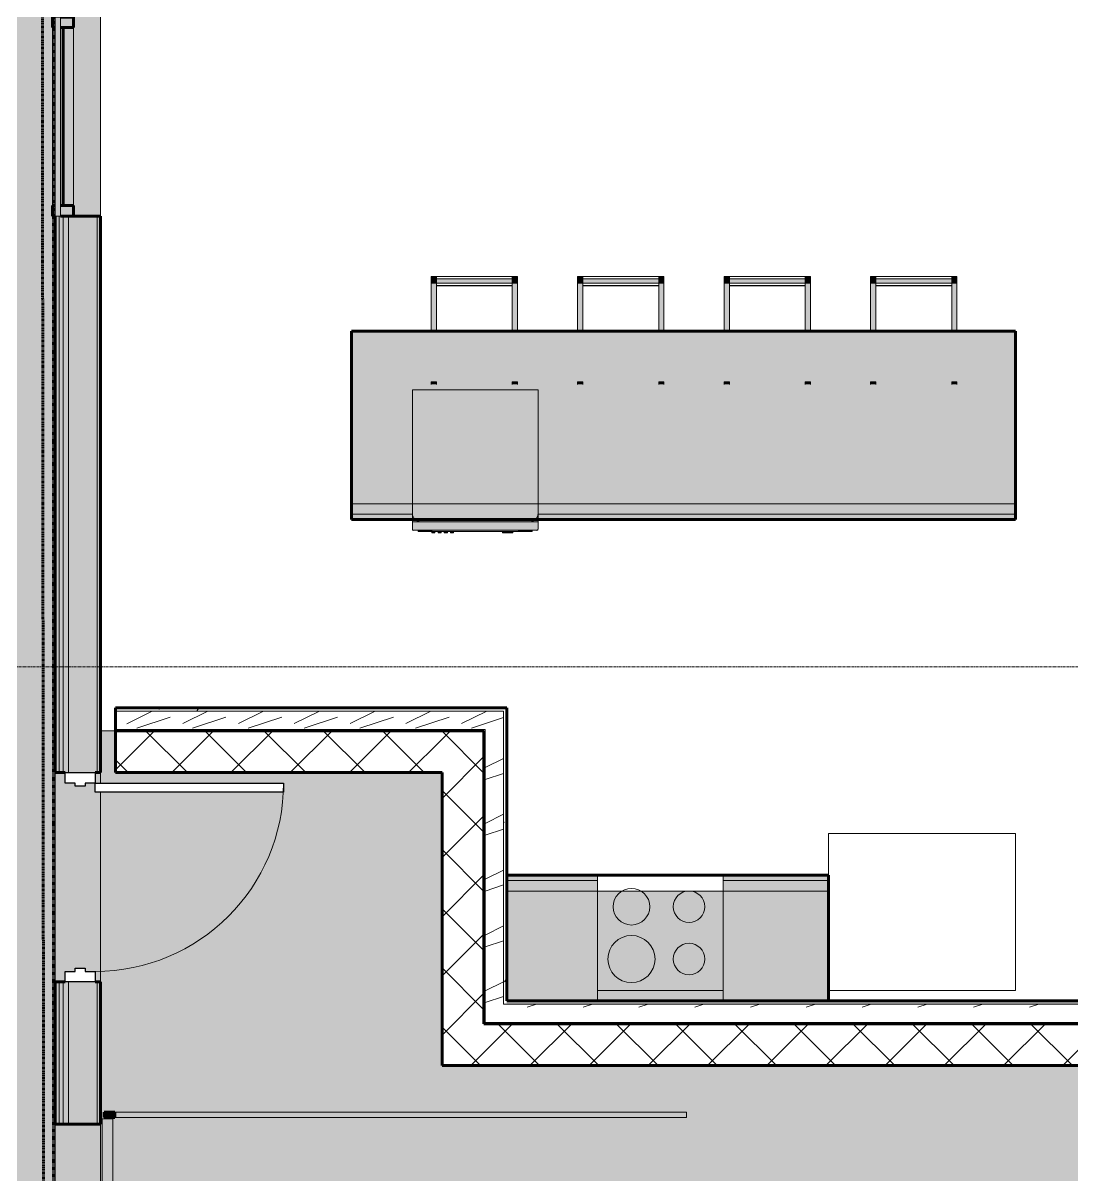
# Model space of a CAD drawing. Header units: inches. Extents: x -4061 to -1937, y 10959 to 12323.
# Drawn here: x -3837 to -3636.5, y 11750.1 to 11970.2 of the extents above; entities that cross this region are included whole.
import ezdxf

# ---------------------------------------------------------------- set-up
doc = ezdxf.new("R2010")
doc.units = ezdxf.units.IN
doc.header["$MEASUREMENT"] = 0
for name, pattern in [('Dash 1_16_', [0.125, 0.0625, -0.0625]), ('Double Dash 3_8_', [1, 0.375, -0.125, 0.125, -0.125, 0.125, -0.125]), ('Grid Line 1_2_', [0.875, 0.5, -0.125, 0.125, -0.125])]:
    doc.linetypes.add(name, pattern=pattern)
for name, color, linetype, lineweight in [('0-1', 7, 'Continuous', 5), ('0-2', 10, 'Continuous', 18), ('0-4', 7, 'Continuous', 9), ('0-5', 250, 'Double Dash 3_8_', 60), ('A-CLNG-PATT-1', 35, 'Continuous', 18), ('A-DOOR-1', 7, 'Continuous', 9), ('A-DOOR-2', 50, 'Continuous', 30), ('A-DOOR-3', 10, 'Continuous', 18), ('A-DOOR-5', 250, 'Continuous', 60), ('A-DOOR-6', 255, 'Continuous', 18), ('A-DOOR-FRAM-1', 50, 'Continuous', 30), ('A-FLOR-1', 253, 'Continuous', 18), ('A-FLOR-3', 10, 'Continuous', 18), ('A-GLAZ-1', 27, 'Continuous', 18), ('A-GLAZ-2', 10, 'Continuous', 18), ('A-GLAZ-4', 250, 'Continuous', 60), ('A-WALL', 113, 'Continuous', 18), ('A-WALL-1', 8, 'Continuous', 5), ('A-WALL-2', 250, 'Continuous', 60), ('A-WALL-3', 10, 'Continuous', 18), ('A-WALL-5', 243, 'Continuous', 18), ('A-WALL-8', 113, 'Continuous', 5), ('A-WALL-9', 113, 'Continuous', 60), ('A-WALL-PATT-2', 55, 'Continuous', 9), ('A-WALL-PATT-3', 53, 'Continuous', 9), ('A-WALL-PATT-4', 43, 'Continuous', 9), ('A-WALL-PATT-5', 252, 'Continuous', 9), ('A-WALL-PATT-6', 111, 'Continuous', 9), ('C-PROP-LINE-1', 250, 'Double Dash 3_8_', 60), ('C-PROP-LINE-2', 91, 'Dash 1_16_', 60), ('I-FURN-1', 71, 'Continuous', 9), ('I-FURN-2', 7, 'Continuous', 9), ('Q-CASE-1', 53, 'Continuous', 9), ('Q-CASE-2', 250, 'Continuous', 60), ('Q-CASE-3', 7, 'Continuous', 9), ('Q-SPCQ-1', 7, 'Continuous', 9), ('Q-SPCQ-2', 55, 'Continuous', 9), ('S-GRID-1', 1, 'Grid Line 1_2_', 9)]:
    doc.layers.add(name, color=color, linetype=linetype, lineweight=lineweight)
pattern_1 = [(0, (0, 0), (20.48, 5.12), [0.845, -14.515, 0.845, -14.515, -81.92]), (0, (0, 0), (20.48, 5.12), [-30.72, 0.845, -29.875, 0.845, -14.515, -35.84]), (0, (0, 0), (20.48, 5.12), [-76.8, 0.845, -9.395, 0.845, -24.755]), (120, (7.68, 2.56), (-14.67405, 15.1762003), [0.845, -14.515, 0.845, -14.515, -81.92]), (120, (7.68, 2.56), (-14.67405, 15.1762003), [-30.72, 0.845, -29.875, 0.845, -14.515, -35.84]), (120, (7.68, 2.56), (-14.67405, 15.1762003), [-76.8, 0.845, -9.395, 0.845, -24.755]), (240, (10.24, 12.8), (-5.80595, -20.2962003), [0.845, -14.515, 0.845, -14.515, -81.92]), (240, (10.24, 12.8), (-5.80595, -20.2962003), [-30.72, 0.845, -29.875, 0.845, -14.515, -35.84]), (240, (10.24, 12.8), (-5.80595, -20.2962003), [-76.8, 0.845, -9.395, 0.845, -24.755])]
pattern_2 = [(45, (0, 0), (-5.656854, 5.656854), []), (135, (0, 0), (-5.656854, -5.656854), [])]
pattern_3 = [(216.87, (4.265, 10.662), (31.9871619, 21.32545714), [5.331, -47.981]), (206.565, (10.662, 7.464), (-10.662476, -10.6620098), [11.921, -11.921]), (198.435, (10.662, 2.132), (-21.32449365, -10.6625869), [6.744, -26.974])]

# ---------------------------------------------------------------- blocks, each defined once
blk = doc.blocks.new('Refrigerator_-_Side-by-Side_6047 - 36_ X 30_-1372843-ENLARGED RCP - 1ST FLOOR PLAN - EAST')
at = {"layer": 'Q-SPCQ-1'}
for p, q in [((-17.88, 15.58), (17.87, 15.58)), ((-17.88, -14.42), (-17.88, 15.58)), ((17.87, 15.58), (17.87, -14.42)), ((17.87, -14.42), (-17.88, -14.42))]:
    blk.add_line(p, q, dxfattribs=at)
blk = doc.blocks.new('OD_CW_Base Cabinet - OD_CW_Base Cabinet-2128665-ENLARGED RCP - 1ST FLOOR PLAN - EAST')
at = {"layer": 'Q-CASE-1'}
blk.add_hatch(color=256, dxfattribs=at).paths.add_polyline_path([(35.85, 24), (0.74, 24), (0.74, 3), (62.23, 3), (62.23, 24)], flags=0)
h = blk.add_hatch(color=256, dxfattribs=at)
h.paths.add_polyline_path([(0.74, 3), (0.74, 1), (20.89, 1), (20.89, 3)], flags=0)
h.paths.add_polyline_path([(62.23, 3), (44.89, 3), (44.89, 1), (62.23, 1)], flags=0)
h = blk.add_hatch(color=256, dxfattribs=at)
h.paths.add_polyline_path([(0.74, 1), (0.74, 0), (20.89, 0), (20.89, 1)], flags=0)
h.paths.add_polyline_path([(44.89, 1), (44.89, 0), (62.23, 0), (62.23, 1)], flags=0)
at = {"layer": 'Q-CASE-2'}
for p, q in [((62.23, 24), (0.74, 24)), ((0.74, 24), (0.74, 0)), ((62.23, 0), (62.23, 24)), ((0.74, 0), (62.23, 0))]:
    blk.add_line(p, q, dxfattribs=at)
at = {"layer": 'Q-CASE-3'}
for p, q in [((0.74, 24), (0.74, 3)), ((0.74, 24), (62.23, 24)), ((62.23, 3), (62.23, 24)), ((0.74, 3), (62.23, 3)), ((62.23, 1), (62.23, 3)), ((0.74, 1), (20.89, 1)), ((0.74, 1), (20.89, 1)), ((0.74, 0), (20.89, 0)), ((44.89, 1), (62.23, 1)), ((44.89, 1), (62.23, 1)), ((44.89, 0), (62.23, 0)), ((62.23, 0), (62.23, 1))]:
    blk.add_line(p, q, dxfattribs=at)
blk = doc.blocks.new('Dishwasher_15404 - 34_ counter-1372825-ENLARGED RCP - 1ST FLOOR PLAN - EAST')
at = {"layer": 'Q-SPCQ-2'}
for points in [[(25.25, -1.57), (25.17, -1.1), (24.98, -0.71), (24.74, -0.42), (24.46, -0.21), (24.08, -0.05), (23.68, 0), (21.79, 0), (21.79, -24), (23.68, -24), (24.08, -23.95), (24.46, -23.79), (24.83, -23.48), (25.07, -23.15), (25.2, -22.77), (25.25, -22.43), (25.25, -2.6)], [(25, -0.74), (24.96, -0.67), (24.98, -0.71)], [(26.87, -23.8), (26.87, -0.15), (26.82, -0.06), (26.68, 0), (25.25, 0), (25.25, -24), (26.73, -23.98), (26.82, -23.94)], [(27.12, -2.61), (27.12, -1.09), (26.87, -1.09), (26.87, -2.61)], [(27.12, -2.61), (26.87, -2.63), (26.87, -3.81), (27.12, -3.81), (27.12, -2.78)], [(27.12, -20.19), (27.12, -3.81), (26.87, -3.81), (26.87, -20.19)], [(27.37, -5.81), (27.37, -4.82), (27.12, -4.82), (27.12, -5.81)], [(27.37, -6.06), (27.37, -5.81), (27.12, -5.81), (27.12, -6.79), (27.37, -6.79), (27.37, -6.3)], [(27.37, -16.15), (27.12, -16.15), (27.12, -16.74), (27.37, -16.74)], [(27.37, -17.33), (27.12, -17.33), (27.12, -17.92), (27.37, -17.92)], [(27.37, -19.1), (27.37, -18.51), (27.12, -18.51), (27.12, -19.1)], [(27.37, -20.28), (27.37, -19.69), (27.12, -19.69), (27.12, -20.28)], [(27.12, -21.39), (27.12, -20.19), (26.87, -20.19), (26.87, -21.39)], [(27.12, -22.91), (27.12, -21.39), (26.87, -21.39), (26.9, -22.91)]]:
    blk.add_hatch(color=256, dxfattribs=at).paths.add_polyline_path(points, flags=0)
h = blk.add_hatch(color=256, dxfattribs=at)
h.paths.add_polyline_path([(25.25, -23.21), (25.25, -22.43), (25.2, -22.83), (24.96, -23.34), (24.74, -23.58), (24.46, -23.79), (24.08, -23.95), (23.68, -24), (25.25, -24), (25.25, -23.24)], flags=0)
h.paths.add_polyline_path([(25.25, -1), (25.25, 0), (23.68, 0), (24.08, -0.05), (24.46, -0.21), (24.83, -0.52), (25.04, -0.79), (25.22, -1.25), (25.25, -1.31), (25.25, -1.17)], flags=0)
at = {"layer": 'Q-SPCQ-1'}
for p, q in [((0, -24), (0, 0)), ((0, 0), (23.68, 0)), ((23.68, 0), (25.25, 0)), ((25.25, 0), (26.68, 0)), ((25.25, 0), (25.25, -1.57)), ((25.25, -1.57), (25.25, -22.43)), ((26.87, -0.2), (26.87, -23.8)), ((27.12, -1.09), (26.87, -1.09)), ((27.12, -2.61), (27.12, -1.09)), ((27.12, -3.81), (27.12, -2.61)), ((27.12, -20.19), (27.12, -3.81)), ((27.37, -4.82), (27.12, -4.82)), ((27.37, -5.81), (27.37, -4.82)), ((27.37, -6.79), (27.37, -5.81)), ((27.12, -6.79), (27.37, -6.79)), ((27.37, -16.15), (27.12, -16.15)), ((27.37, -16.74), (27.12, -16.74)), ((27.37, -17.33), (27.12, -17.33)), ((27.37, -16.74), (27.37, -16.15)), ((27.37, -17.92), (27.37, -17.33)), ((27.37, -17.92), (27.12, -17.92)), ((27.37, -18.51), (27.12, -18.51)), ((27.37, -19.1), (27.12, -19.1)), ((27.37, -19.69), (27.12, -19.69)), ((27.37, -19.1), (27.37, -18.51)), ((27.37, -20.28), (27.37, -19.69)), ((27.12, -21.39), (27.12, -20.19)), ((27.37, -20.28), (27.12, -20.28)), ((27.12, -22.91), (27.12, -21.39)), ((23.68, -24), (0, -24)), ((25.25, -24), (23.68, -24)), ((25.25, -22.43), (25.25, -24)), ((26.68, -24), (25.25, -24)), ((27.12, -22.91), (26.87, -22.91))]:
    blk.add_line(p, q, dxfattribs=at)
for centre, radius, start, end in [((26.68, -0.2), 0.197, 0, 90), ((23.68, -1.57), 1.57, 0, 90), ((23.68, -1.57), 1.57, 32.077, 42.3359), ((23.68, -1.57), 1.57, 17.8182, 27.5266), ((23.68, -1.57), 1.57, 0, 13.6425), ((26.68, -0.2), 0.197, 15, 75), ((23.68, -22.43), 1.57, 270, 0), ((23.68, -22.43), 1.57, 317.6641, 327.923), ((23.68, -22.43), 1.57, 332.4734, 342.1818), ((23.68, -22.43), 1.57, 346.3575, 0), ((26.68, -23.8), 0.197, 270, 0)]:
    blk.add_arc(centre, radius, start, end, dxfattribs=at)
blk = doc.blocks.new('Bar_Stool_6722_1_ - Bar_Stool_6722_1_-1372833-ENLARGED RCP - 1ST FLOOR PLAN - EAST')
at = {"layer": 'I-FURN-1'}
for points in [[(1, -0.75), (1, 0), (0, 0), (0, -0.75)], [(15.5, -0.75), (16.5, -0.75), (16.5, 0), (15.5, 0), (15.5, -0.46)], [(1, -1.3), (1, -0.75), (0, -0.75), (0, -1.3)], [(1, -10.45), (1, -1.3), (0, -1.3), (0, -10.45)], [(1, -1.3), (15.5, -1.3), (15.5, -0.46), (1, -0.46), (1, -1.3)], [(15.5, -1.3), (16.5, -1.3), (16.5, -0.75), (15.5, -0.75), (15.5, -0.94)], [(16, -10.45), (16.5, -10.45), (16.5, -1.3), (15.5, -1.3), (15.5, -10.45)], [(1, -20.14), (1, -20.13), (0, -20.14)], [(1, -20.63), (1, -20.14), (0, -20.14), (0, -20.63)], [(16.5, -20.14), (16.5, -20.13), (15.5, -20.14)], [(16.5, -20.63), (16.5, -20.14), (15.5, -20.14), (15.5, -20.63)]]:
    blk.add_hatch(color=256, dxfattribs=at).paths.add_polyline_path(points, flags=0)
at = {"layer": 'I-FURN-2'}
for p, q in [((0, 0), (0, -0.75)), ((0, 0), (1, 0)), ((1, -0.75), (1, 0)), ((0, -0.75), (0, -1.3)), ((1, -0.75), (0, -0.75)), ((0, -1.3), (0, -10.45)), ((1, -1.3), (0, -1.3)), ((15.5, 0), (1, 0)), ((15.5, -0.46), (1, -0.46)), ((1, -1.3), (1, -0.75)), ((1, -1.3), (15.5, -1.3)), ((1, -10.45), (1, -1.3)), ((15.5, -1.73), (1, -1.73)), ((15.5, -1.83), (1, -1.83)), ((15.5, 0), (15.5, -0.75)), ((15.5, 0), (16.5, 0)), ((15.5, -0.75), (15.5, -1.3)), ((16.5, -0.75), (15.5, -0.75)), ((15.5, -1.3), (15.5, -10.45)), ((16.5, -1.3), (15.5, -1.3)), ((16.5, -0.75), (16.5, 0)), ((16.5, -1.3), (16.5, -0.75)), ((16.5, -10.45), (16.5, -1.3)), ((0, -20.14), (0, -20.63)), ((1, -20.14), (0, -20.14)), ((1, -20.63), (1, -20.14)), ((15.5, -20.14), (15.5, -20.63)), ((16.5, -20.14), (15.5, -20.14)), ((16.5, -20.63), (16.5, -20.14))]:
    blk.add_line(p, q, dxfattribs=at)
blk = doc.blocks.new('Bar_Stool_6722_1_ - Bar_Stool_6722_1_-V1-ENLARGED RCP - 1ST FLOOR PLAN - EAST')
at = {"layer": 'I-FURN-1'}
for points in [[(1, -0.75), (1, 0), (0, 0), (0, -0.75)], [(15.5, -0.75), (16.5, -0.75), (16.5, 0), (15.5, 0), (15.5, -0.46)], [(1, -1.3), (1, -0.75), (0, -0.75), (0, -1.3)], [(1, -10.45), (1, -1.3), (0, -1.3), (0, -10.45)], [(1, -1.3), (15.5, -1.3), (15.5, -0.46), (1, -0.46), (1, -1.3)], [(15.5, -1.3), (16.5, -1.3), (16.5, -0.75), (15.5, -0.75), (15.5, -0.94)], [(16, -10.45), (16.5, -10.45), (16.5, -1.3), (15.5, -1.3), (15.5, -10.45)], [(1, -20.63), (1, -20.14), (0, -20.14), (0, -20.63)], [(16.5, -20.14), (16.5, -20.13), (15.5, -20.14)], [(16.5, -20.63), (16.5, -20.14), (15.5, -20.14), (15.5, -20.63)]]:
    blk.add_hatch(color=256, dxfattribs=at).paths.add_polyline_path(points, flags=0)
at = {"layer": 'I-FURN-2'}
for p, q in [((0, 0), (0, -0.75)), ((0, 0), (1, 0)), ((1, -0.75), (1, 0)), ((0, -0.75), (0, -1.3)), ((1, -0.75), (0, -0.75)), ((0, -1.3), (0, -10.45)), ((1, -1.3), (0, -1.3)), ((15.5, 0), (1, 0)), ((15.5, -0.46), (1, -0.46)), ((1, -1.3), (1, -0.75)), ((1, -1.3), (15.5, -1.3)), ((1, -10.45), (1, -1.3)), ((15.5, -1.73), (1, -1.73)), ((15.5, -1.83), (1, -1.83)), ((15.5, 0), (15.5, -0.75)), ((15.5, 0), (16.5, 0)), ((15.5, -0.75), (15.5, -1.3)), ((16.5, -0.75), (15.5, -0.75)), ((15.5, -1.3), (15.5, -10.45)), ((16.5, -1.3), (15.5, -1.3)), ((16.5, -0.75), (16.5, 0)), ((16.5, -1.3), (16.5, -0.75)), ((16.5, -10.45), (16.5, -1.3)), ((0, -20.14), (0, -20.63)), ((1, -20.14), (0, -20.14)), ((1, -20.63), (1, -20.14)), ((15.5, -20.14), (15.5, -20.63)), ((16.5, -20.14), (15.5, -20.14)), ((16.5, -20.63), (16.5, -20.14))]:
    blk.add_line(p, q, dxfattribs=at)
blk = doc.blocks.new('OD_CW_Base Cabinet - OD_CW_Base Cabinet-2128287-ENLARGED RCP - 1ST FLOOR PLAN - EAST')
at = {"layer": 'Q-CASE-1'}
h = blk.add_hatch(color=256, dxfattribs=at)
h.paths.add_polyline_path([(0.74, 12), (0.74, 11), (92, 11), (92, 12), (10.29, 12)], flags=0)
h.paths.add_polyline_path([(117.59, 12), (116, 12), (116, 11), (127.64, 11), (127.64, 12)], flags=0)
h = blk.add_hatch(color=256, dxfattribs=at)
h.paths.add_polyline_path([(0.74, 11), (0.74, 9), (92, 9), (92, 11), (10.29, 11)], flags=0)
h.paths.add_polyline_path([(127.64, 11), (116, 11), (116, 9), (127.64, 9)], flags=0)
h = blk.add_hatch(color=256, dxfattribs=at)
h.paths.add_polyline_path([(10.29, 9), (0.74, 9), (0.74, -24), (127.64, -24), (127.64, 9), (71.6, 9)], flags=0)
h.paths.add_polyline_path([(11.92, -13.81), (12.92, -13.81), (12.92, -14.31), (11.92, -14.31)], flags=0)
h.paths.add_polyline_path([(27.42, -13.81), (28.42, -13.81), (28.42, -14.31), (27.42, -14.31)], flags=0)
h.paths.add_polyline_path([(39.92, -13.81), (40.92, -13.81), (40.92, -14.31), (39.92, -14.31)], flags=0)
h.paths.add_polyline_path([(55.42, -13.81), (56.42, -13.81), (56.42, -14.31), (55.42, -14.31)], flags=0)
h.paths.add_polyline_path([(67.92, -13.81), (68.92, -13.81), (68.92, -14.31), (67.92, -14.31)], flags=0)
h.paths.add_polyline_path([(83.42, -13.81), (84.42, -13.81), (84.42, -14.31), (83.42, -14.31)], flags=0)
h.paths.add_polyline_path([(95.92, -13.81), (96.92, -13.81), (96.92, -14.31), (95.92, -14.31)], flags=0)
h.paths.add_polyline_path([(111.42, -13.81), (112.42, -13.81), (112.42, -14.31), (111.42, -14.31)], flags=0)
at = {"layer": 'Q-CASE-2'}
for p, q in [((0.74, -24), (0.74, 12)), ((0.74, 12), (127.64, 12)), ((127.64, 12), (127.64, -24)), ((127.64, -24), (0.74, -24))]:
    blk.add_line(p, q, dxfattribs=at)
at = {"layer": 'Q-CASE-3'}
for p, q in [((0.74, 12), (0.74, 11)), ((92, 12), (0.74, 12)), ((127.64, 12), (116, 12)), ((127.64, 11), (127.64, 12)), ((92, 11), (0.74, 11)), ((0.74, 11), (0.74, 9)), ((92, 11), (0.74, 11)), ((0.74, 9), (0.74, -24)), ((127.64, 9), (0.74, 9)), ((127.64, 11), (116, 11)), ((127.64, 11), (116, 11)), ((127.64, 9), (127.64, 11)), ((127.64, -24), (127.64, 9)), ((127.64, -24), (0.74, -24))]:
    blk.add_line(p, q, dxfattribs=at)
blk = doc.blocks.new('Range - 24_ x 24_-1372826-ENLARGED RCP - 1ST FLOOR PLAN - EAST')
at = {"layer": 'Q-SPCQ-1'}
for p, q in [((0, 0), (24, 0)), ((0, -24), (0, 0)), ((24, 0), (24, -24)), ((0, -22), (24, -22)), ((24, -24), (0, -24))]:
    blk.add_line(p, q, dxfattribs=at)
for centre, radius, start, end in [((6.5, -6), 3.5, 360, 180), ((17.5, -6), 3, 360, 180), ((6.5, -6), 3.5, 180, 0), ((17.5, -6), 3, 180, 0), ((6.5, -16), 4.5, 360, 180), ((17.5, -16), 3, 360, 180), ((6.5, -16), 4.5, 180, 0), ((17.5, -16), 3, 180, 0)]:
    blk.add_arc(centre, radius, start, end, dxfattribs=at)
blk = doc.blocks.new('Bar_Stool_6722_1_ - Bar_Stool_6722_1_-V2-ENLARGED RCP - 1ST FLOOR PLAN - EAST')
at = {"layer": 'I-FURN-1'}
for points in [[(1, -0.75), (1, 0), (0, 0), (0, -0.75)], [(15.5, -0.75), (16.5, -0.75), (16.5, 0), (15.5, 0), (15.5, -0.46)], [(1, -1.3), (1, -0.75), (0, -0.75), (0, -1.3)], [(1, -10.45), (1, -1.3), (0, -1.3), (0, -10.45)], [(1, -1.3), (15.5, -1.3), (15.48, -0.46), (1, -0.46), (1, -1.3)], [(15.5, -1.3), (16.5, -1.3), (16.5, -0.75), (15.5, -0.75), (15.5, -0.94)], [(16, -10.45), (16.5, -10.45), (16.5, -1.3), (15.5, -1.3), (15.5, -10.45)], [(1, -20.63), (1, -20.14), (0, -20.14), (0, -20.63)], [(16.5, -20.14), (16.5, -20.13), (15.5, -20.14)], [(16.5, -20.63), (16.5, -20.14), (15.5, -20.14), (15.5, -20.63)]]:
    blk.add_hatch(color=256, dxfattribs=at).paths.add_polyline_path(points, flags=0)
at = {"layer": 'I-FURN-2'}
for p, q in [((0, 0), (0, -0.75)), ((0, 0), (1, 0)), ((1, -0.75), (1, 0)), ((0, -0.75), (0, -1.3)), ((1, -0.75), (0, -0.75)), ((0, -1.3), (0, -10.45)), ((1, -1.3), (0, -1.3)), ((15.48, 0), (1, 0)), ((15.5, -0.46), (1, -0.46)), ((1, -1.3), (1, -0.75)), ((1, -1.3), (15.5, -1.3)), ((1, -10.45), (1, -1.3)), ((15.48, -1.73), (1, -1.73)), ((15.48, -1.83), (1, -1.83)), ((15.5, 0), (15.5, -0.75)), ((15.5, 0), (16.5, 0)), ((15.5, -0.75), (15.5, -1.3)), ((16.5, -0.75), (15.5, -0.75)), ((15.5, -1.3), (15.5, -10.45)), ((16.5, -1.3), (15.5, -1.3)), ((16.5, -0.75), (16.5, 0)), ((16.5, -1.3), (16.5, -0.75)), ((16.5, -10.45), (16.5, -1.3)), ((0, -20.14), (0, -20.63)), ((1, -20.14), (0, -20.14)), ((1, -20.63), (1, -20.14)), ((15.5, -20.14), (15.5, -20.63)), ((16.5, -20.14), (15.5, -20.14)), ((16.5, -20.63), (16.5, -20.14))]:
    blk.add_line(p, q, dxfattribs=at)
blk = doc.blocks.new('Bar_Stool_6722_1_ - Bar_Stool_6722_1_-V3-ENLARGED RCP - 1ST FLOOR PLAN - EAST')
at = {"layer": 'I-FURN-1'}
for points in [[(1, -0.75), (1, 0), (0, 0), (0, -0.75)], [(15.5, -0.75), (16.5, -0.75), (16.5, 0), (15.5, 0), (15.5, -0.46)], [(1, -1.3), (1, -0.75), (0, -0.75), (0, -1.3)], [(1, -10.45), (1, -1.3), (0, -1.3), (0, -10.45)], [(15.5, -1.3), (15.5, -0.46), (1, -0.46), (1, -1.3)], [(16, -1.3), (16.5, -1.3), (16.5, -0.75), (15.5, -0.75), (15.5, -1.3)], [(15.5, -10.45), (16.5, -10.45), (16.5, -1.3), (15.5, -1.3), (15.5, -1.83)], [(1, -20.63), (1, -20.14), (0, -20.14), (0, -20.63)], [(16.5, -20.63), (16.5, -20.14), (15.5, -20.14), (15.5, -20.63)]]:
    blk.add_hatch(color=256, dxfattribs=at).paths.add_polyline_path(points, flags=0)
at = {"layer": 'I-FURN-2'}
for p, q in [((0, 0), (0, -0.75)), ((0, 0), (1, 0)), ((1, -0.75), (1, 0)), ((0, -0.75), (0, -1.3)), ((1, -0.75), (0, -0.75)), ((0, -1.3), (0, -10.45)), ((1, -1.3), (0, -1.3)), ((15.5, 0), (1, 0)), ((15.5, -0.46), (1, -0.46)), ((1, -1.3), (1, -0.75)), ((1, -1.3), (15.5, -1.3)), ((1, -10.45), (1, -1.3)), ((15.5, -1.73), (1, -1.73)), ((15.5, -1.83), (1, -1.83)), ((15.5, 0), (15.5, -0.75)), ((15.5, 0), (16.5, 0)), ((15.5, -0.75), (15.5, -1.3)), ((16.5, -0.75), (15.5, -0.75)), ((15.5, -1.3), (15.5, -10.45)), ((16.5, -1.3), (15.5, -1.3)), ((16.5, -0.75), (16.5, 0)), ((16.5, -1.3), (16.5, -0.75)), ((16.5, -10.45), (16.5, -1.3)), ((0, -20.14), (0, -20.63)), ((1, -20.14), (0, -20.14)), ((1, -20.63), (1, -20.14)), ((15.5, -20.14), (15.5, -20.63)), ((16.5, -20.14), (15.5, -20.14)), ((16.5, -20.63), (16.5, -20.14))]:
    blk.add_line(p, q, dxfattribs=at)
blk = doc.blocks.new('CTR - 1st Phase - Unit Layouts_rvt-1-ENLARGED RCP - 1ST FLOOR PLAN - EAST')
at = {"layer": '0-2'}
for name, p in [('Bar_Stool_6722_1_ - Bar_Stool_6722_1_-1372833-ENLARGED RCP - 1ST FLOOR PLAN - EAST', (-3758.99, 11921.81)), ('Bar_Stool_6722_1_ - Bar_Stool_6722_1_-V1-ENLARGED RCP - 1ST FLOOR PLAN - EAST', (-3730.99, 11921.81)), ('Bar_Stool_6722_1_ - Bar_Stool_6722_1_-V2-ENLARGED RCP - 1ST FLOOR PLAN - EAST', (-3702.99, 11921.81)), ('Bar_Stool_6722_1_ - Bar_Stool_6722_1_-V3-ENLARGED RCP - 1ST FLOOR PLAN - EAST', (-3674.99, 11921.81)), ('Refrigerator_-_Side-by-Side_6047 - 36_ X 30_-1372843-ENLARGED RCP - 1ST FLOOR PLAN - EAST', (-3665.17, 11799.79)), ('Range - 24_ x 24_-1372826-ENLARGED RCP - 1ST FLOOR PLAN - EAST', (-3727.2, 11807.36))]:
    blk.add_blockref(name, p, dxfattribs=at)
for name, p, rotation in [('OD_CW_Base Cabinet - OD_CW_Base Cabinet-2128287-ENLARGED RCP - 1ST FLOOR PLAN - EAST', (-3646.56, 11887.36), 180), ('Dishwasher_15404 - 34_ counter-1372825-ENLARGED RCP - 1ST FLOOR PLAN - EAST', (-3738.56, 11900.16), 270.0000000000028), ('OD_CW_Base Cabinet - OD_CW_Base Cabinet-2128665-ENLARGED RCP - 1ST FLOOR PLAN - EAST', (-3682.31, 11807.36), 180)]:
    blk.add_blockref(name, p, dxfattribs=dict(at, rotation=rotation))
blk = doc.blocks.new('Door-Sectional_Model3502_Comcl_Amarr - one-1908623-ENLARGED RCP - 1ST FLOOR PLAN - EAST')
at = {"layer": 'A-DOOR-3'}
blk.add_hatch(color=256, dxfattribs=at).paths.add_polyline_path([(-31, -6.75), (-31, -8.75), (163, -8.75), (163, -6.75), (-30.78, -6.75)], flags=0)
at = {"layer": 'A-DOOR-6'}
for points in [[(-32.28, -8.75), (-32.28, -9.14), (-31.28, -9.14), (-31.28, -7.14), (-32.28, -7.14)], [(163.28, -7.14), (163.28, -9.14), (164.28, -9.14), (164.28, -7.14)], [(-32.28, -9.14), (-32.28, -22.64), (-31.28, -22.64), (-31.28, -9.14)], [(163.28, -12.39), (163.28, -22.64), (164.28, -22.64), (164.28, -9.14), (163.28, -9.14), (163.28, -11.03)], [(-32.28, -49.11), (-32.28, -118.44), (-31.28, -118.44), (-31.28, -22.64), (-32.28, -22.64)], [(163.28, -110.43), (163.28, -118.44), (164.28, -118.44), (164.28, -22.64), (163.28, -22.64), (163.28, -82.67)]]:
    blk.add_hatch(color=256, dxfattribs=at).paths.add_polyline_path(points, flags=0)
at = {"layer": 'A-DOOR-3'}
for p, q in [((163, -6.75), (-31, -6.75)), ((-31, -6.75), (-31, -8.75)), ((-31, -8.75), (163, -8.75)), ((163, -6.75), (163, -8.75)), ((-32.28, -9.14), (-32.28, -22.64)), ((-31.28, -22.64), (-31.28, -9.14)), ((163.28, -9.14), (163.28, -22.64)), ((164.28, -22.64), (164.28, -9.14)), ((-32.28, -22.64), (-32.28, -118.44)), ((-31.28, -118.44), (-31.28, -22.64)), ((163.28, -22.64), (163.28, -118.44)), ((164.28, -118.44), (164.28, -22.64)), ((-32.28, -118.44), (-31.28, -118.44)), ((163.28, -118.44), (164.28, -118.44))]:
    blk.add_line(p, q, dxfattribs=at)
at = {"layer": 'A-DOOR-5'}
for p, q in [((-32.28, -9.14), (-32.28, -7.14)), ((-32.28, -7.14), (-31.28, -7.14)), ((-31.28, -7.14), (-31.28, -9.14)), ((163.28, -9.14), (163.28, -7.14)), ((163.28, -7.14), (164.28, -7.14)), ((164.28, -7.14), (164.28, -9.14)), ((-31.28, -9.14), (-32.28, -9.14)), ((164.28, -9.14), (163.28, -9.14))]:
    blk.add_line(p, q, dxfattribs=at)
blk = doc.blocks.new('_THE_ WINDOW _ DOOR - Window - 1st Floor-V50-ENLARGED RCP - 1ST FLOOR PLAN - EAST')
at = {"layer": 'A-GLAZ-1'}
h = blk.add_hatch(color=256, dxfattribs=at)
h.paths.add_polyline_path([(-19.0125, 4.8125), (-19.0125, 4.3125), (-17.0125, 4.3266), (-17.0125, 4.8125)], flags=0)
h.paths.add_polyline_path([(-19.0125, 3.3125), (-19.0125, 0.8125), (-17.0125, 0.8125), (-17.0125, 3.3125), (-17.7625, 3.3125)], flags=0)
h.paths.add_polyline_path([(17.0125, 0.8125), (19.0125, 0.8125), (19.0125, 3.3125), (17.0125, 3.3125), (17.0125, 1.8125)], flags=0)
h.paths.add_polyline_path([(17.0125, 4.8125), (17.0125, 4.3125), (19.0125, 4.3125), (19.0125, 4.8125)], flags=0)
h = blk.add_hatch(color=256, dxfattribs=at)
h.paths.add_polyline_path([(-17.0125, 1.8125), (-17.0125, 0.8125), (17.0125, 0.8125), (17.0125, 2.8125), (-17.0125, 2.8125)], flags=0)
h.paths.add_polyline_path([(-17.0125, 4.3125), (17.0125, 4.3125), (17.0125, 4.8125), (-17.0125, 4.8125)], flags=0)
blk.add_hatch(color=256, dxfattribs=at).paths.add_polyline_path([(-19.0125, 3.5625), (-19.0125, 3.3125), (19.0125, 3.3125), (19.0125, 4.3125), (-19.0125, 4.3125)], flags=0)
at = {"layer": 'A-GLAZ-2'}
blk.add_hatch(color=256, dxfattribs=at).paths.add_polyline_path([(-17.0125, 3.3125), (-17.0125, 2.8125), (17.0125, 2.8125), (17.0125, 3.3125)], flags=0)
for p, q in [((17.0125, 4.8125), (-17.0125, 4.8125)), ((19.0125, 4.3125), (-19.0125, 4.3125)), ((-19.0125, 4.3125), (-19.0125, 3.3125)), ((-19.0125, 3.3125), (19.0125, 3.3125)), ((19.0125, 4.3125), (19.0125, 3.3125)), ((-17.0125, 0.8125), (17.0125, 0.8125))]:
    blk.add_line(p, q, dxfattribs=at)
at = {"layer": 'A-GLAZ-4'}
for p, q in [((-19.0125, 4.3125), (-19.0125, 4.8125)), ((-19.0125, 4.8125), (-17.0125, 4.8125)), ((-17.0125, 4.8125), (-17.0125, 4.3125)), ((17.0125, 4.3125), (17.0125, 4.8125)), ((17.0125, 4.8125), (19.0125, 4.8125)), ((19.0125, 4.8125), (19.0125, 4.3125)), ((-17.0125, 2.8125), (-17.0125, 3.3125)), ((-17.0125, 3.3125), (-17.0125, 0.8125)), ((17.0125, 2.8125), (-17.0125, 2.8125)), ((17.0125, 3.3125), (17.0125, 2.8125)), ((17.0125, 0.8125), (17.0125, 3.3125)), ((19.0125, 3.3125), (19.0125, 0.8125)), ((-17.0125, 0.8125), (-19.0125, 0.8125)), ((19.0125, 0.8125), (17.0125, 0.8125))]:
    blk.add_line(p, q, dxfattribs=at)
blk = doc.blocks.new('Door-Passage-Single-Full_Lite - 1-1903893-ENLARGED RCP - 1ST FLOOR PLAN - EAST')
at = {"layer": 'A-DOOR-1'}
blk.add_arc((18, -3.5625), 36, 180, 270, dxfattribs=at)
at = {"layer": 'A-DOOR-2'}
for p, q in [((16.25, -3.5625), (18, -3.5625)), ((16.25, -39.5625), (16.25, -3.5625)), ((18, -3.5625), (18, -39.5625)), ((18, -39.5625), (16.25, -39.5625))]:
    blk.add_line(p, q, dxfattribs=at)
at = {"layer": 'A-DOOR-FRAM-1'}
for p, q in [((-20, 2.1875), (-18, 2.1875)), ((-20, -3.5625), (-20, 2.1875)), ((-18, 2.1875), (-18, 0.25)), ((-18, 0.25), (-17.375, 0.25)), ((-17.375, 0.25), (-17.375, -1.625)), ((17.375, 0.25), (18, 0.25)), ((17.375, -1.625), (17.375, 0.25)), ((18, 2.1875), (20, 2.1875)), ((18, 0.25), (18, 2.1875)), ((20, 2.1875), (20, -3.5625)), ((-18, -1.625), (-18, -3.5625)), ((-17.375, -1.625), (-18, -1.625)), ((18, -1.625), (17.375, -1.625)), ((18, -3.5625), (18, -1.625)), ((-18, -3.5625), (-20, -3.5625)), ((20, -3.5625), (18, -3.5625))]:
    blk.add_line(p, q, dxfattribs=at)
blk = doc.blocks.new('Family - ___-1878392-ENLARGED RCP - 1ST FLOOR PLAN - EAST')
at = {"layer": 'C-PROP-LINE-1'}
blk.add_line((-3833.41, 12088.69), (-3832.3, 11023.21), dxfattribs=at)
blk = doc.blocks.new('CTR - 1st Phase - Shell_rvt-1-ENLARGED RCP - 1ST FLOOR PLAN - EAST')
at = {"layer": 'A-CLNG-PATT-1'}
h = blk.add_hatch(dxfattribs=at)
h.set_pattern_fill('FP_24', color=256, style=0, pattern_type=2)
h.set_pattern_definition([(90, (-2963.524, 11049.389), (4, -2e-16), []), (0, (-2963.524, 11049.389), (8, -8), [4, -28]), (0, (-2959.524, 11065.389), (8, -8), [4, -28])])
h.paths.add_polyline_path([(-3860.47, 11023.21), (-3830.82, 11023.21), (-3830.82, 11030.34), (-3831.32, 11030.34), (-3831.32, 11068.36), (-3830.82, 11068.36), (-3830.82, 11164.59), (-3831.14, 11164.59), (-3831.14, 11399.98), (-3830.82, 11399.98), (-3830.82, 11432.64), (-3860.47, 11432.64), (-3860.47, 11027.91)], flags=0)
h.paths.add_polyline_path([(-2261.88, 11247.64), (-2068.17, 11247.64), (-2068.17, 12118.34), (-2521.97, 12118.34), (-2521.97, 12088.69), (-2484.14, 12088.69), (-2484.14, 12089.19), (-2446.11, 12089.19), (-2446.11, 12088.69), (-2407.34, 12088.69), (-2407.34, 12089.19), (-2369.31, 12089.19), (-2369.31, 12088.69), (-2349.74, 12088.69), (-2349.74, 12089.19), (-2311.71, 12089.19), (-2311.71, 12088.69), (-2311.34, 12088.69), (-2311.34, 12089.19), (-2273.31, 12089.19), (-2273.31, 12088.69), (-2176.94, 12088.69), (-2176.94, 12089.19), (-2138.91, 12089.19), (-2138.91, 12088.69), (-2097.82, 12088.69), (-2097.82, 11970.99), (-2097.32, 11970.99), (-2097.32, 11932.78), (-2097.82, 11932.78), (-2097.82, 11932.59), (-2097.32, 11932.59), (-2097.32, 11894.38), (-2097.82, 11894.38), (-2097.82, 11778.8), (-2097.32, 11778.8), (-2097.32, 11740.78), (-2097.82, 11740.78), (-2097.82, 11740.4), (-2097.32, 11740.4), (-2097.32, 11702.38), (-2097.82, 11702.38), (-2097.82, 11663.6), (-2097.32, 11663.6), (-2097.32, 11625.58), (-2097.82, 11625.58), (-2097.82, 11471.79), (-2097.32, 11471.79), (-2097.32, 11433.76), (-2097.82, 11433.76), (-2097.82, 11433.39), (-2097.32, 11433.39), (-2097.32, 11395.36), (-2097.82, 11395.36), (-2097.82, 11356.4), (-2097.32, 11356.4), (-2097.32, 11318.38), (-2097.82, 11318.38), (-2097.82, 11277.29), (-2138.91, 11277.29), (-2138.91, 11276.79), (-2176.94, 11276.79), (-2176.94, 11277.29), (-2273.31, 11277.29), (-2273.31, 11276.79), (-2311.34, 11276.79), (-2311.34, 11277.29), (-2311.71, 11277.29), (-2311.71, 11276.79), (-2349.74, 11276.79), (-2349.74, 11277.29), (-2407.71, 11277.29), (-2407.71, 11276.79), (-2445.74, 11276.79), (-2445.74, 11277.29), (-2561.31, 11277.29), (-2561.31, 11276.79), (-2599.34, 11276.79), (-2599.34, 11277.29), (-2599.71, 11277.29), (-2599.71, 11276.79), (-2637.74, 11276.79), (-2637.74, 11277.29), (-2791.71, 11277.29), (-2791.71, 11276.79), (-2829.74, 11276.79), (-2829.74, 11277.29), (-2830.11, 11277.29), (-2830.11, 11276.79), (-2868.14, 11276.79), (-2868.14, 11277.29), (-3400.05, 11277.29), (-3400.05, 11247.64), (-2858.53, 11247.64), (-2845.56, 11261.08), (-2842.42, 11254.87), (-2842.42, 11255.39), (-2845.31, 11261.19), (-2842.42, 11261.19), (-2842.42, 11262.19), (-2842.35, 11261.81), (-2841.92, 11263.17), (-2837.92, 11264.17), (-2826.92, 11264.17), (-2822.92, 11263.17), (-2822.5, 11261.81), (-2822.42, 11262.19), (-2822.42, 11261.19), (-2814.43, 11261.19), (-2818.43, 11247.64), (-2818.24, 11247.64), (-2814.18, 11261.08), (-2801.21, 11247.64), (-2327.03, 11247.64), (-2321.6, 11253.27), (-2318.76, 11247.64), (-2318.5, 11247.64), (-2321.35, 11253.38), (-2318.47, 11253.4), (-2318.47, 11254.38), (-2318.39, 11253.99), (-2317.97, 11255.36), (-2313.97, 11256.36), (-2302.97, 11256.36), (-2298.97, 11255.36), (-2298.54, 11253.99), (-2298.47, 11254.38), (-2298.47, 11253.38), (-2290.48, 11253.38), (-2292.17, 11247.64), (-2291.92, 11247.64), (-2290.22, 11253.27), (-2284.79, 11247.64), (-2269.55, 11247.64)], flags=0)
h.paths.add_polyline_path([(-2316.22, 11253.38), (-2300.84, 11253.4), (-2302.97, 11253.88), (-2313.97, 11253.88), (-2316.09, 11253.4)], flags=0)
h.paths.add_polyline_path([(-2829.07, 11261.19), (-2824.67, 11261.19), (-2826.92, 11261.69), (-2837.92, 11261.69), (-2840.17, 11261.19), (-2837.92, 11261.19)], flags=0)
h.paths.add_polyline_path([(-3860.47, 11549.34), (-3830.82, 11549.34), (-3830.82, 11933.34), (-3831.32, 11933.34), (-3831.32, 12009.39), (-3830.82, 12009.39), (-3830.82, 12032.24), (-3831.32, 12032.24), (-3831.32, 12070.27), (-3830.82, 12070.27), (-3830.82, 12088.69), (-3789.42, 12088.69), (-3789.42, 12089.19), (-3751.4, 12089.19), (-3751.4, 12088.69), (-3674.54, 12088.69), (-3674.54, 12089.19), (-3636.51, 12089.19), (-3636.51, 12088.69), (-3549.42, 12088.69), (-3549.42, 12089.19), (-3511.4, 12089.19), (-3511.4, 12088.69), (-3405.42, 12088.69), (-3405.42, 12089.19), (-3367.4, 12089.19), (-3367.4, 12088.69), (-3290.54, 12088.69), (-3290.54, 12089.19), (-3252.51, 12089.19), (-3252.51, 12088.69), (-3213.74, 12088.69), (-3213.74, 12089.19), (-3175.71, 12089.19), (-3175.71, 12088.69), (-3175.34, 12088.69), (-3175.34, 12089.19), (-3137.31, 12089.19), (-3137.31, 12088.69), (-3060.14, 12088.69), (-3060.14, 12089.19), (-3022.11, 12089.19), (-3022.11, 12088.69), (-2868.14, 12088.69), (-2868.14, 12089.19), (-2830.11, 12089.19), (-2830.11, 12088.69), (-2791.34, 12088.69), (-2791.34, 12089.19), (-2753.31, 12089.19), (-2753.31, 12088.69), (-2689.01, 12088.69), (-2689.01, 12118.34), (-3787.15, 12118.34), (-3787.14, 12118.29), (-3787.15, 12117.84), (-3787.21, 12118.17), (-3787.64, 12116.8), (-3791.64, 12115.8), (-3802.64, 12115.8), (-3806.64, 12116.8), (-3807.06, 12118.17), (-3807.14, 12117.82), (-3807.14, 12118.34), (-3860.47, 12118.34), (-3860.47, 12088.59), (-3847.52, 12088.59), (-3847.52, 12084.34), (-3860.47, 12084.34), (-3860.47, 11549.37)], flags=0)
h.paths.add_polyline_path([(-2675.77, 12088.69), (-2638.67, 12088.69), (-2638.67, 12118.34), (-2687.26, 12118.34), (-2687.26, 12088.69)], flags=0)
h.paths.add_polyline_path([(-3802.48, 12118.29), (-3791.64, 12118.29), (-3791.41, 12118.34), (-3802.86, 12118.34), (-3802.64, 12118.29)], flags=0)
at = {"layer": 'A-FLOR-1'}
h = blk.add_hatch(color=256, dxfattribs=at)
h.paths.add_polyline_path([(-3718.17, 11546.99), (-3212.37, 11546.99), (-3212.37, 11770.99), (-3756.91, 11770.99), (-3756.91, 11826.99), (-3819.32, 11826.99), (-3819.32, 11834.99), (-3822.2, 11834.99), (-3822.19, 11824.99), (-3787.2, 11824.99), (-3787.2, 11823.24), (-3822.2, 11823.24), (-3822.2, 11557.21), (-3819.32, 11557.21), (-3819.32, 11546.99), (-3779.48, 11546.99)], flags=0)
h.paths.add_polyline_path([(-3718.17, 11565.51), (-3821.45, 11565.51), (-3821.45, 11566.51), (-3710.16, 11566.51), (-3710.16, 11565.51)], flags=0)
h.paths.add_polyline_path([(-3821.85, 11566.79), (-3821.85, 11760.79), (-3819.85, 11760.79), (-3819.85, 11566.79), (-3821.45, 11566.79)], flags=0)
h.paths.add_polyline_path([(-3748.91, 11761.07), (-3821.45, 11761.07), (-3821.45, 11762.07), (-3710.16, 11762.07), (-3710.16, 11761.07), (-3745.92, 11761.07)], flags=0)
at = {"layer": 'A-WALL-1'}
h = blk.add_hatch(color=256, dxfattribs=at)
h.paths.add_polyline_path([(-3829.32, 11552.9), (-3829.32, 11567.79), (-3830.07, 11567.79), (-3830.07, 11552.9)], flags=0)
h.paths.add_polyline_path([(-3829.32, 11759.79), (-3829.32, 11786.99), (-3830.07, 11786.99), (-3830.07, 11759.79)], flags=0)
h.paths.add_polyline_path([(-3829.32, 11826.99), (-3829.32, 11933.34), (-3830.07, 11933.34), (-3830.07, 11826.99)], flags=0)
h.paths.add_polyline_path([(-3830.07, 12009.39), (-3829.32, 12009.39), (-3829.32, 12032.24), (-3830.07, 12032.24)], flags=0)
h.paths.add_polyline_path([(-3829.82, 12070.27), (-3829.32, 12070.27), (-3829.32, 12087.94), (-3830.07, 12087.94), (-3830.07, 12070.27)], flags=0)
for points in [[(-3827.32, 11933.34), (-3822.2, 11933.34), (-3822.2, 12009.39), (-3827.32, 12009.39), (-3827.32, 11935.34)], [(-3830.82, 11567.79), (-3822.2, 11567.79), (-3822.2, 11759.79), (-3830.82, 11759.79), (-3830.82, 11568.16)]]:
    blk.add_hatch(color=256, dxfattribs=at).paths.add_polyline_path(points, flags=0)
h = blk.add_hatch(color=256, dxfattribs=at)
h.paths.add_polyline_path([(-3823.2, 11824.99), (-3822.2, 11824.99), (-3822.2, 11826.99), (-3823.2, 11826.99)], flags=0)
h.paths.add_polyline_path([(-3822.82, 11786.99), (-3822.2, 11786.99), (-3822.2, 11823.24), (-3823.2, 11823.24), (-3823.2, 11824.99), (-3825.14, 11824.99), (-3825.14, 11824.36), (-3827.01, 11824.36), (-3827.01, 11824.99), (-3828.95, 11824.99), (-3828.95, 11826.99), (-3830.82, 11826.99), (-3830.82, 11786.99), (-3828.95, 11786.99), (-3828.95, 11788.99), (-3827.01, 11788.99), (-3827.01, 11789.61), (-3825.14, 11789.61), (-3825.14, 11788.99), (-3823.2, 11788.99), (-3823.2, 11786.99)], flags=0)
at = {"layer": 'A-WALL-5'}
h = blk.add_hatch(color=256, dxfattribs=at)
h.paths.add_polyline_path([(-3830.07, 11552.9), (-3830.07, 11567.79), (-3830.82, 11567.79), (-3830.82, 11552.9)], flags=0)
h.paths.add_polyline_path([(-3830.82, 11759.79), (-3830.07, 11759.79), (-3830.07, 11786.99), (-3830.82, 11786.99), (-3830.82, 11774.87)], flags=0)
h.paths.add_polyline_path([(-3830.07, 11826.99), (-3830.07, 11933.34), (-3830.82, 11933.34), (-3830.82, 11826.99)], flags=0)
h.paths.add_polyline_path([(-3830.82, 12009.39), (-3830.07, 12009.39), (-3830.07, 12032.24), (-3830.82, 12032.24)], flags=0)
h.paths.add_polyline_path([(-3830.07, 12070.27), (-3830.07, 12088.69), (-3830.82, 12088.69), (-3830.82, 12070.27)], flags=0)
at = {"layer": 'A-WALL-PATT-2'}
h = blk.add_hatch(dxfattribs=at)
h.set_pattern_fill('FP_1', color=256, style=0, pattern_type=2)
h.set_pattern_definition(pattern_1)
h.paths.add_polyline_path([(-3822.82, 11552.9), (-3822.2, 11552.9), (-3822.2, 11567.79), (-3822.82, 11567.79), (-3822.82, 11556.16)], flags=0)
h.paths.add_polyline_path([(-3822.2, 11759.79), (-3822.2, 11786.99), (-3822.82, 11786.99), (-3822.82, 11759.79)], flags=0)
h.paths.add_polyline_path([(-3822.2, 11826.99), (-3822.2, 11933.34), (-3822.82, 11933.34), (-3822.82, 11826.99)], flags=0)
h.paths.add_polyline_path([(-3822.2, 12009.39), (-3822.2, 12032.24), (-3822.82, 12032.24), (-3822.82, 12009.39)], flags=0)
h.paths.add_polyline_path([(-3822.2, 12070.27), (-3822.2, 12080.69), (-3822.82, 12080.69), (-3822.82, 12070.27)], flags=0)
at = {"layer": 'A-WALL-PATT-3'}
h = blk.add_hatch(dxfattribs=at)
h.set_pattern_fill('FP_17', color=256, style=0, pattern_type=2)
h.set_pattern_definition([(161.57, (0.32, 0.32), (-2.560496185, -0.000537386), [0, -18.214, 2.022, 0]), (18.43, (-0.32, 0.32), (-2.560496185, 0.000537386), [0, -18.214, 2.022, 0]), (108.43, (0.32, 0.32), (1.27922091, -6.400876726), [6.07, -14.166]), (71.57, (-0.32, 0.32), (1.27922091, 6.400876726), [6.07, -14.166])])
h.paths.add_polyline_path([(-3822.82, 11552.9), (-3822.82, 11567.79), (-3828.32, 11567.79), (-3828.32, 11552.9), (-3825.47, 11552.9)], flags=0)
h.paths.add_polyline_path([(-3822.82, 11759.79), (-3822.82, 11786.99), (-3828.32, 11786.99), (-3828.32, 11759.79)], flags=0)
h.paths.add_polyline_path([(-3825.14, 11826.99), (-3822.82, 11826.99), (-3822.82, 11933.34), (-3828.32, 11933.34), (-3828.32, 11826.99), (-3827.01, 11826.99)], flags=0)
h.paths.add_polyline_path([(-3828.32, 12009.39), (-3822.82, 12009.39), (-3822.82, 12032.24), (-3828.32, 12032.24)], flags=0)
h.paths.add_polyline_path([(-3824.88, 12070.27), (-3822.82, 12070.27), (-3822.82, 12086.19), (-3828.32, 12086.19), (-3828.32, 12070.27)], flags=0)
at = {"layer": 'A-WALL-PATT-4'}
h = blk.add_hatch(dxfattribs=at)
h.set_pattern_fill('FP_18', color=256, style=0, pattern_type=2)
h.set_pattern_definition([(0, (0, 0), (0, 3.199), []), (315, (0, 0), (3.19895108, 0), [4.524, -4.524]), (45, (0, 0), (3.19895108, 0), [4.524, -4.524])])
h.paths.add_polyline_path([(-3829.07, 11552.9), (-3828.32, 11552.9), (-3828.32, 11567.79), (-3829.32, 11567.79), (-3829.32, 11552.9)], flags=0)
h.paths.add_polyline_path([(-3829.32, 11759.79), (-3828.32, 11759.79), (-3828.32, 11786.99), (-3829.32, 11786.99), (-3829.32, 11774.87)], flags=0)
h.paths.add_polyline_path([(-3829.32, 11826.99), (-3828.32, 11826.99), (-3828.32, 11933.34), (-3829.32, 11933.34), (-3829.32, 11827.19)], flags=0)
h.paths.add_polyline_path([(-3828.32, 12009.39), (-3828.32, 12032.24), (-3829.32, 12032.24), (-3829.32, 12009.39)], flags=0)
h.paths.add_polyline_path([(-3828.32, 12070.27), (-3828.32, 12087.19), (-3829.32, 12087.19), (-3829.32, 12070.27)], flags=0)
at = {"layer": 'A-FLOR-3'}
blk.add_line((-3819.32, 11834.99), (-3822.2, 11834.99), dxfattribs=at)
at = {"layer": 'A-WALL-2'}
for p, q in [((-3830.82, 11826.99), (-3830.82, 11933.34)), ((-3829.82, 11933.34), (-3822.2, 11933.34)), ((-3822.2, 11933.34), (-3822.2, 11826.99)), ((-3828.95, 11826.99), (-3830.82, 11826.99)), ((-3822.2, 11826.99), (-3823.2, 11826.99)), ((-3830.82, 11759.79), (-3830.82, 11786.99)), ((-3830.82, 11786.99), (-3828.95, 11786.99)), ((-3823.2, 11786.99), (-3822.2, 11786.99)), ((-3822.2, 11786.99), (-3822.2, 11759.79)), ((-3822.2, 11759.79), (-3830.82, 11759.79))]:
    blk.add_line(p, q, dxfattribs=at)
at = {"layer": 'A-WALL-3'}
for p, q in [((-3822.2, 11933.34), (-3822.2, 12009.39)), ((-3830.07, 11933.34), (-3830.07, 11826.99)), ((-3829.32, 11933.34), (-3829.32, 11826.99)), ((-3828.32, 11933.34), (-3828.32, 11826.99)), ((-3822.82, 11933.34), (-3822.82, 11826.99)), ((-3830.82, 11826.99), (-3830.82, 11786.99)), ((-3822.2, 11824.99), (-3822.2, 11826.99)), ((-3822.2, 11786.99), (-3822.2, 11823.24)), ((-3830.07, 11786.99), (-3830.07, 11759.79)), ((-3829.32, 11786.99), (-3829.32, 11759.79)), ((-3828.32, 11786.99), (-3828.32, 11759.79)), ((-3822.82, 11786.99), (-3822.82, 11759.79)), ((-3830.82, 11759.79), (-3830.82, 11567.79)), ((-3822.2, 11567.79), (-3822.2, 11759.79))]:
    blk.add_line(p, q, dxfattribs=at)
at = {"layer": 'S-GRID-1'}
blk.add_line((-1936.83, 11847.19), (-4027.88, 11847.19), dxfattribs=at)
at = {"layer": '0-4', "rotation": 89.99999999999885}
for name, p in [('_THE_ WINDOW _ DOOR - Window - 1st Floor-V50-ENLARGED RCP - 1ST FLOOR PLAN - EAST', (-3826.51, 11952.35)), ('Door-Passage-Single-Full_Lite - 1-1903893-ENLARGED RCP - 1ST FLOOR PLAN - EAST', (-3826.76, 11806.99)), ('Door-Sectional_Model3502_Comcl_Amarr - one-1908623-ENLARGED RCP - 1ST FLOOR PLAN - EAST', (-3828.6, 11597.79))]:
    blk.add_blockref(name, p, dxfattribs=at)
at = {"layer": '0-5'}
blk.add_blockref('Family - ___-1878392-ENLARGED RCP - 1ST FLOOR PLAN - EAST', (0, 0), dxfattribs=at)
blk = doc.blocks.new('CTR - 1st Phase -Stairs _ Elevators_rvt-1-ENLARGED RCP - 1ST FLOOR PLAN - EAST')
at = {"layer": 'A-WALL-PATT-5'}
h = blk.add_hatch(dxfattribs=at)
h.set_pattern_fill('FP_28', color=256, style=0, pattern_type=2)
h.set_pattern_definition(pattern_2)
h.paths.add_polyline_path([(-3756.91, 11826.99), (-3756.91, 11834.99), (-3819.32, 11834.99), (-3819.32, 11826.99), (-3779.48, 11826.99)], flags=0)
h = blk.add_hatch(dxfattribs=at)
h.set_pattern_fill('FP_28', color=256, style=0, pattern_type=2)
h.set_pattern_definition(pattern_2)
h.paths.add_polyline_path([(-3756.91, 11770.99), (-3748.91, 11770.99), (-3748.91, 11834.99), (-3756.91, 11834.99), (-3756.91, 11774.87)], flags=0)
h = blk.add_hatch(dxfattribs=at)
h.set_pattern_fill('FP_28', color=256, style=0, pattern_type=2)
h.set_pattern_definition(pattern_2)
h.paths.add_polyline_path([(-3472.9, 11770.99), (-3204.37, 11770.99), (-3204.37, 11778.99), (-3748.91, 11778.99), (-3748.91, 11770.99), (-3640.41, 11770.99)], flags=0)
at = {"layer": 'A-WALL-2'}
for p, q in [((-3819.32, 11826.99), (-3819.32, 11834.99)), ((-3819.32, 11834.99), (-3756.91, 11834.99)), ((-3756.91, 11834.99), (-3748.91, 11834.99)), ((-3748.91, 11834.99), (-3748.91, 11778.99)), ((-3756.91, 11826.99), (-3819.32, 11826.99)), ((-3756.91, 11770.99), (-3756.91, 11826.99)), ((-3748.91, 11778.99), (-3204.37, 11778.99)), ((-3748.91, 11770.99), (-3756.91, 11770.99)), ((-3212.37, 11770.99), (-3748.91, 11770.99))]:
    blk.add_line(p, q, dxfattribs=at)
blk = doc.blocks.new('Family - ___-1870574-ENLARGED RCP - 1ST FLOOR PLAN - EAST')
at = {"layer": 'C-PROP-LINE-2'}
blk.add_line((-3831.16, 11023.21), (-3831.16, 12088.59), dxfattribs=at)

msp = doc.modelspace()

# ---------------------------------------------------------------- hatches: boundary and pattern name
at = {"layer": 'A-WALL'}
msp.add_hatch(color=256, dxfattribs=at).paths.add_polyline_path([(-3756.91, 11834.99), (-3748.66, 11834.99), (-3748.68, 11835.24), (-3819.32, 11835.24), (-3819.32, 11834.99), (-3758.24, 11834.99)], flags=0)
at = {"layer": 'A-WALL-8'}
for points in [[(-3748.91, 11778.99), (-3748.66, 11778.99), (-3748.66, 11834.99), (-3748.91, 11834.99), (-3748.91, 11779.24)], [(-3461.15, 11778.99), (-3204.37, 11778.99), (-3204.37, 11779.24), (-3748.66, 11779.24), (-3748.66, 11778.99), (-3461.77, 11778.99)]]:
    msp.add_hatch(color=256, dxfattribs=at).paths.add_polyline_path(points, flags=0)
at = {"layer": 'A-WALL-PATT-6'}
h = msp.add_hatch(dxfattribs=at)
h.set_pattern_fill('FP_1', color=256, style=0, pattern_type=2)
h.set_pattern_definition(pattern_1)
h.paths.add_polyline_path([(-3744.54, 11838.74), (-3744.54, 11839.36), (-3819.32, 11839.36), (-3819.32, 11838.74), (-3745.16, 11838.74)], flags=0)
h = msp.add_hatch(dxfattribs=at)
h.set_pattern_fill('FP_2', color=256, style=0, pattern_type=2)
h.set_pattern_definition(pattern_3)
h.paths.add_polyline_path([(-3819.32, 11835.24), (-3745.16, 11835.24), (-3745.16, 11838.74), (-3819.32, 11838.74)], flags=0)
h = msp.add_hatch(dxfattribs=at)
h.set_pattern_fill('FP_1', color=256, style=0, pattern_type=2)
h.set_pattern_definition(pattern_1)
h.paths.add_polyline_path([(-3744.54, 11782.74), (-3744.54, 11838.74), (-3745.16, 11838.74), (-3745.16, 11782.74)], flags=0)
h = msp.add_hatch(dxfattribs=at)
h.set_pattern_fill('FP_2', color=256, style=0, pattern_type=2)
h.set_pattern_definition(pattern_3)
h.paths.add_polyline_path([(-3748.66, 11779.24), (-3745.16, 11779.24), (-3745.16, 11835.24), (-3748.66, 11835.24), (-3748.66, 11782.74)], flags=0)
h = msp.add_hatch(dxfattribs=at)
h.set_pattern_fill('FP_2', color=256, style=0, pattern_type=2)
h.set_pattern_definition(pattern_3)
h.paths.add_polyline_path([(-3472.9, 11779.24), (-3465.27, 11779.24), (-3465.27, 11782.74), (-3745.16, 11782.74), (-3745.16, 11779.24), (-3595.53, 11779.24)], flags=0)
h.paths.add_polyline_path([(-3227.63, 11779.24), (-3204.12, 11779.24), (-3204.12, 11782.74), (-3461.77, 11782.74), (-3461.77, 11779.24), (-3288.95, 11779.24)], flags=0)
h = msp.add_hatch(dxfattribs=at)
h.set_pattern_fill('FP_1', color=256, style=0, pattern_type=2)
h.set_pattern_definition(pattern_1)
h.paths.add_polyline_path([(-3204.37, 11782.74), (-3200.62, 11782.74), (-3200.63, 11783.36), (-3461.15, 11783.36), (-3461.15, 11782.74), (-3211.96, 11782.74)], flags=0)
h.paths.add_polyline_path([(-3727.2, 11782.74), (-3465.9, 11782.74), (-3465.9, 11783.36), (-3744.54, 11783.36), (-3744.54, 11782.74)], flags=0)

# ---------------------------------------------------------------- linework, layer by layer
at = {"layer": 'A-WALL'}
for p, q in [((-3819.32, 11838.74), (-3745.16, 11838.74)), ((-3745.16, 11782.74), (-3745.16, 11838.74)), ((-3819.32, 11835.24), (-3748.66, 11835.24)), ((-3748.66, 11779.24), (-3748.66, 11835.24)), ((-3465.27, 11782.74), (-3745.16, 11782.74)), ((-3204.12, 11779.24), (-3748.66, 11779.24))]:
    msp.add_line(p, q, dxfattribs=at)
at = {"layer": 'A-WALL-9'}
for p, q in [((-3819.32, 11834.99), (-3819.32, 11839.36)), ((-3819.32, 11839.36), (-3744.54, 11839.36)), ((-3744.54, 11839.36), (-3744.54, 11807.36)), ((-3748.91, 11834.99), (-3819.32, 11834.99)), ((-3748.91, 11778.99), (-3748.91, 11834.99)), ((-3683.05, 11783.36), (-3466.52, 11783.36)), ((-3204.37, 11778.99), (-3748.91, 11778.99))]:
    msp.add_line(p, q, dxfattribs=at)

# ---------------------------------------------------------------- block references
at = {"layer": '0-1'}
for name in ['CTR - 1st Phase - Shell_rvt-1-ENLARGED RCP - 1ST FLOOR PLAN - EAST', 'CTR - 1st Phase -Stairs _ Elevators_rvt-1-ENLARGED RCP - 1ST FLOOR PLAN - EAST', 'CTR - 1st Phase - Unit Layouts_rvt-1-ENLARGED RCP - 1ST FLOOR PLAN - EAST']:
    msp.add_blockref(name, (0, 0), dxfattribs=at)
at = {"layer": 'C-PROP-LINE-2'}
msp.add_blockref('Family - ___-1870574-ENLARGED RCP - 1ST FLOOR PLAN - EAST', (0, 0), dxfattribs=at)

doc.saveas('drawing.dxf')
